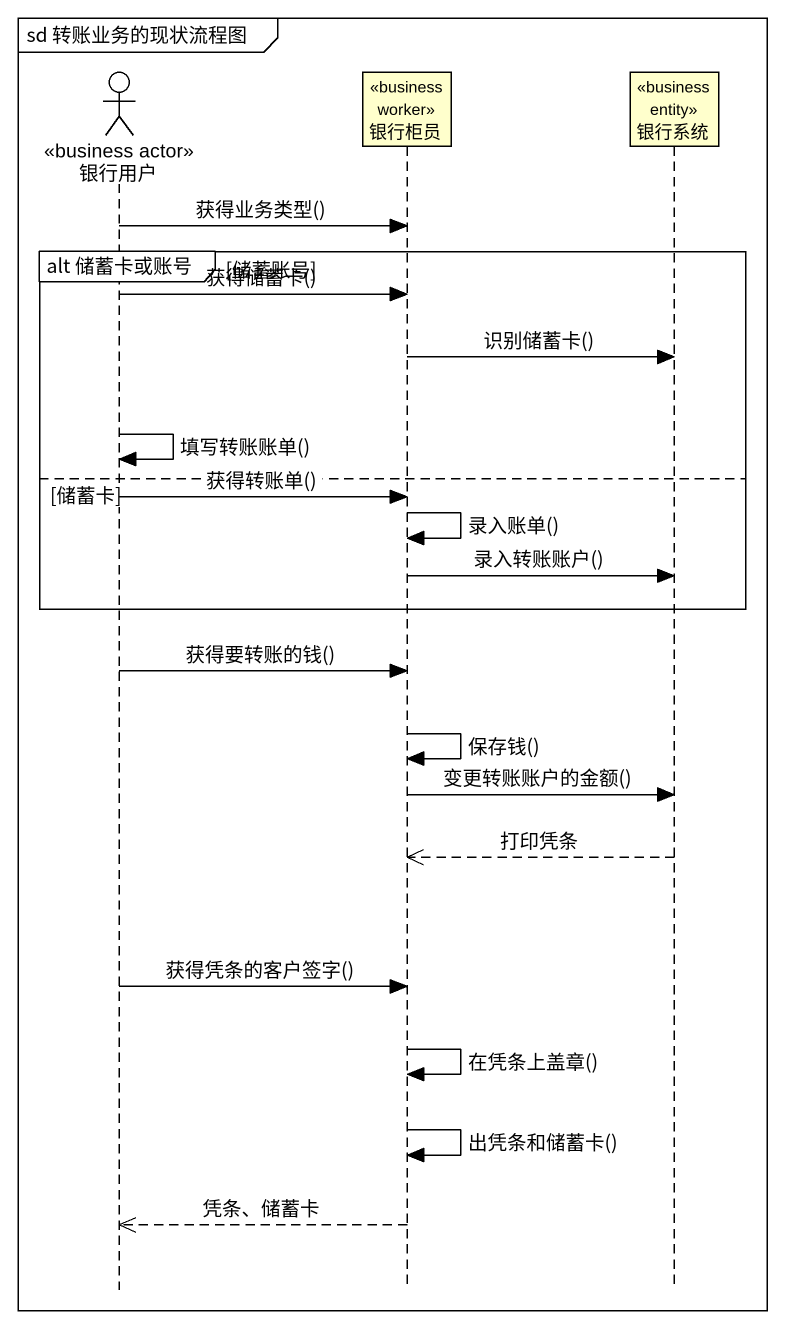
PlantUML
@startuml
mainframe sd 转账业务的现状流程图
hide footbox
actor 银行用户 <<business actor>>
participant 银行柜员 <<business worker>>
participant 银行系统 <<business entity>>

银行用户 -> 银行柜员 : 获得业务类型()
group alt 储蓄卡或账号 [储蓄账号]
  银行用户 -> 银行柜员 : 获得储蓄卡()
  银行柜员 -> 银行系统 : 识别储蓄卡()
  银行用户 -> 银行用户 : 填写转账账单()
else 储蓄卡
  银行用户 -> 银行柜员 : 获得转账单()
  银行柜员 -> 银行柜员 : 录入账单()
  银行柜员 -> 银行系统 : 录入转账账户()
end
银行用户 -> 银行柜员 : 获得要转账的钱()
银行柜员 -> 银行柜员 : 保存钱()
银行柜员 -> 银行系统 : 变更转账账户的金额()
银行系统 -->> 银行柜员 : 打印凭条
银行用户 -> 银行柜员 : 获得凭条的客户签字()
银行柜员 -> 银行柜员 : 在凭条上盖章()
银行柜员 -> 银行柜员 : 出凭条和储蓄卡()
银行柜员 -->> 银行用户 : 凭条、储蓄卡
@enduml
